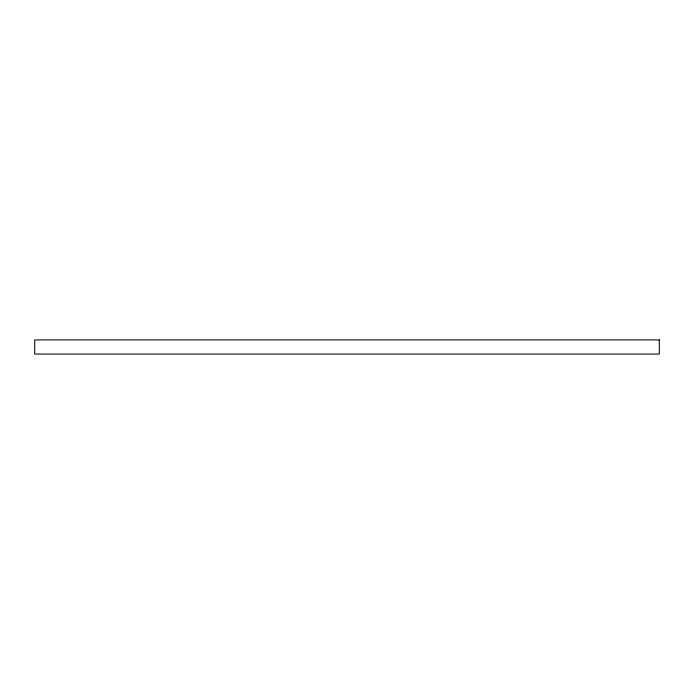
<?xml version="1.0" encoding="UTF-8"?>
<svg xmlns="http://www.w3.org/2000/svg" width="694" height="694" viewBox="0 0 694 694"><rect width="100%" height="100%" fill="white"/><g stroke="black" fill="none" stroke-linecap="round" stroke-linejoin="round"><path stroke-width="1.04" d="M659.3 339.93L34.7 339.93L34.7 354.07L659.3 354.07L659.3 339.93"/></g></svg>
